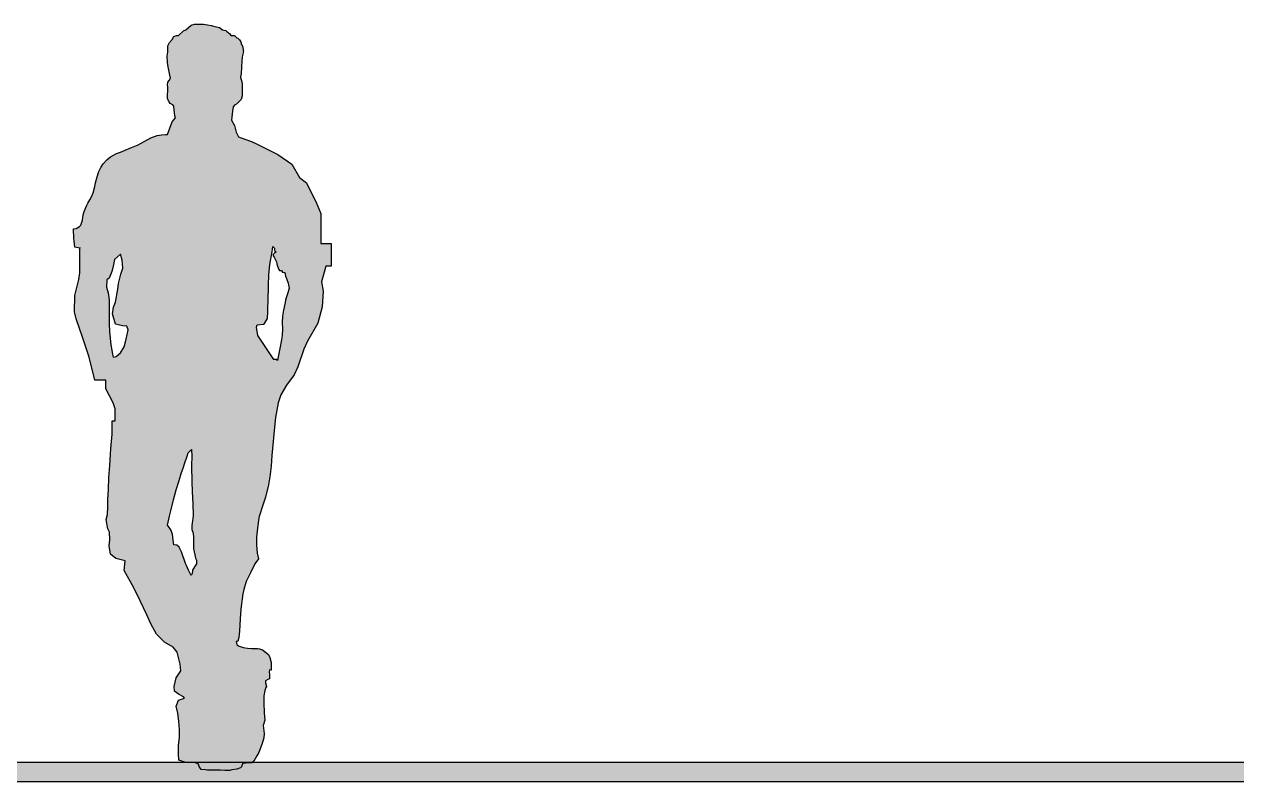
# Model space of a CAD drawing. Header units: millimetres. Extents: x 194362 to 347421, y -189721 to -131700.
# Drawn here: x 263719 to 266822, y -144397 to -142458 of the extents above; entities that cross this region are included whole.
import ezdxf

# ---------------------------------------------------------------- set-up
doc = ezdxf.new("R2010")
doc.units = ezdxf.units.MM

# ---------------------------------------------------------------- blocks, each defined once
blk = doc.blocks.new('mib7')
h = blk.add_hatch(color=256)
h.paths.add_polyline_path([(87.42, 41.11), (86.66, 42.46), (86.79, 44.06), (86.87, 44.82), (87.04, 45.92), (87.51, 46.46), (87.93, 46.63), (88.73, 47.39), (89.11, 47.81), (89.4, 48.74), (89.4, 49.5), (89.4, 50.72), (89.36, 51.69), (89.28, 52.32), (89.11, 52.87), (88.96, 53.44), (89.1, 54.54), (89.23, 55.92), (89.23, 56.33), (89.37, 58.67), (89.7, 60.04), (89.61, 60.25), (89.61, 60.51), (89.74, 60.59), (89.57, 60.88), (89.49, 61.14), (89.66, 61.22), (89.4, 61.52), (89.4, 61.77), (89.28, 61.77), (89.11, 61.98), (89.11, 62.32), (89.02, 62.57), (88.85, 62.78), (88.73, 63.08), (88.56, 63.25), (88.31, 63.46), (88.01, 63.58), (87.76, 63.79), (87.63, 63.96), (87.51, 64.13), (87.38, 64.13), (87.16, 64.13), (86.75, 64.17), (86.46, 64.17), (86.21, 64.6), (85.4, 65.31), (85.19, 65.48), (84.81, 65.52), (84.31, 65.61), (83.57, 66.23), (82.37, 66.45), (81.44, 66.7), (80.47, 66.91), (79.5, 67.04), (77.69, 67.04), (77.18, 67.04), (76.34, 66.79), (75.66, 66.2), (74.95, 65.65), (74.36, 65.35), (73.1, 64.13), (72.59, 64.13), (71.91, 63.88), (71.45, 63.12), (70.82, 62.36), (70.39, 61.52), (70.35, 60.84), (70.35, 59.91), (70.18, 58.86), (70.27, 57.34), (70.39, 56.54), (70.86, 54.01), (71.03, 53.21), (70.73, 52.66), (70.35, 52.24), (70.31, 51.57), (70.35, 51.02), (70.35, 49.92), (70.23, 49.08), (70.23, 48.23), (70.39, 47.77), (70.69, 47.22), (70.99, 46.76), (71.62, 46.46), (71.91, 46.09), (72, 45.07), (72.04, 44.44), (72.17, 43.6), (72.29, 43.13), (71.49, 42.08), (70.27, 38.79), (69.76, 38.79), (68.83, 38.75), (67.65, 38.54), (65.97, 37.99), (64.32, 37.02), (62.72, 36.22), (61.03, 35.46), (59.47, 34.83), (58.21, 34.32), (57.23, 33.92), (55.68, 33.1), (54.71, 32.34), (53.78, 31.28), (53.19, 30.4), (52.73, 29.34), (52.56, 28.84), (52.09, 27.36), (51.84, 26.43), (51.63, 25.51), (51.21, 23.91), (50.79, 22.85), (50.37, 22.13), (49.86, 21.25), (49.61, 20.74), (48.97, 19.1), (48.72, 18.26), (48.47, 16.91), (48.09, 15.6), (47.71, 15.26), (46.91, 14.8), (46.23, 14.67), (46.28, 12.18), (46.36, 11.55), (46.57, 10.03), (47.79, 9.72), (47.79, 8.55), (47.79, 6.03), (47.84, 3.45), (47.54, 1.73), (46.53, -2.36), (46.49, -6.54), (46.87, -8.39), (48.51, -13.07), (49.61, -16.36), (50.18, -18.15), (51.7, -24.07), (54.46, -24.07), (54.46, -26.23), (56.4, -29.81), (56.85, -31.37), (56.85, -32.66), (56.85, -34.49), (56.14, -34.49), (56.14, -37.87), (55.76, -41.66), (55.68, -43.01), (55.47, -45.92), (55.26, -49), (55.13, -51.99), (55, -54.57), (54.96, -56.51), (54.92, -58.45), (54.58, -59.75), (55, -62.07), (55.43, -62.91), (55.55, -64.9), (55.3, -66.41), (55.68, -68.56), (57.03, -69.66), (59.43, -70.29), (59.22, -72.74), (61.62, -77.21), (63.31, -80.5), (64.95, -84.08), (66.01, -86.44), (67.44, -89.02), (69.51, -91.08), (71.7, -92.35), (72.76, -93.7), (73.51, -96.73), (73.68, -98.46), (72.5, -100.27), (71.95, -102.42), (72.04, -103.65), (73.09, -104.41), (74.4, -105.12), (74.61, -105.46), (73.09, -105.92), (72.5, -107.48), (72.88, -109.26), (73.14, -111.41), (73.3, -113.47), (73.3, -115.45), (73.09, -117.52), (73.05, -119.75), (73.18, -121.31), (74.74, -121.82), (75.5, -121.86), (76.76, -121.86), (77.44, -121.99), (78.2, -122.37), (78.41, -122.92), (78.91, -123.68), (80.01, -123.8), (80.39, -123.84), (81.7, -123.89), (82.66, -123.89), (83.8, -123.89), (84.94, -123.93), (86.25, -123.97), (86.71, -123.8), (88.06, -123.63), (88.95, -123.25), (89.24, -123.04), (89.48, -122.12), (91.18, -121.99), (91.86, -121.99), (92.4, -121.52), (93.12, -120.18), (93.63, -119.33), (94.47, -117.01), (94.89, -115.62), (95.02, -114.44), (94.72, -112.42), (95.19, -111.07), (95.02, -109.21), (94.98, -108.58), (94.89, -107.27), (94.93, -104.87), (95.19, -103.44), (95.44, -102.72), (95.57, -102.42), (95.36, -101.5), (95.36, -101.03), (95.99, -100.65), (96.37, -100.48), (96.37, -99.22), (96.32, -98.88), (96.37, -98.21), (96.79, -98.29), (96.83, -97.74), (96.83, -97.03), (96.79, -96.27), (96.49, -95), (96.16, -94.29), (95.36, -93.65), (94.6, -93.06), (93.8, -92.77), (93.33, -92.73), (92.66, -92.73), (91.81, -92.73), (90.72, -92.6), (89.66, -92.43), (88.52, -92.06), (87.98, -91.67), (87.81, -90.91), (88.02, -90.91), (88.31, -90.83), (88.57, -89.9), (88.65, -89.02), (88.69, -88.26), (88.86, -85.14), (89.03, -82.65), (89.2, -81.34), (89.37, -80.03), (89.54, -78.77), (89.79, -77.59), (90.38, -75.56), (91.52, -73.37), (92.61, -71.09), (93.58, -69.79), (93.25, -68.31), (93.04, -66.2), (93.08, -64.26), (93.2, -62.66), (93.58, -59.92), (93.75, -58.95), (94.68, -56.04), (95.36, -54.02), (96.11, -50.81), (96.45, -48.75), (96.79, -46.05), (97, -43.31), (97.34, -39.72), (97.59, -36.94), (97.93, -33.57), (98.56, -29.86), (99.24, -27.83), (100.75, -25.34), (102.69, -22.69), (103.62, -20.62), (105.14, -16.15), (106.15, -14.09), (108.72, -9.45), (109.9, -5.27), (110.11, -1.27), (109.69, 1.09), (110.78, 5.11), (112.16, 5.11), (112.16, 6.49), (112.16, 7.86), (112.16, 9.23), (112.16, 10.95), (109.52, 10.95), (109.52, 14.73), (109.52, 18.64), (108.22, 21.67), (107.41, 23.31), (105.85, 26.43), (104.04, 27.83), (102.1, 31.2), (98.48, 33.73), (93.08, 36.43), (91.76, 37.06), (90.08, 37.65), (88.43, 38.24), (87.88, 39.46)])
h.paths.add_polyline_path([(97.25, 10.12), (97.69, 9.7), (97.69, 9.13), (98.05, 8.77), (97.97, 8.72), (97.72, 8.56), (97.51, 8.35), (97.34, 8.09), (97.34, 7.76), (97.59, 7.42), (97.93, 6.74), (98.14, 6.2), (98.26, 5.69), (98.39, 5.14), (98.81, 4.3), (98.98, 4.05), (99.45, 4.05), (99.7, 3.62), (100.12, 3.5), (100.33, 3.5), (100.5, 2.61), (100.75, 1.94), (101.13, 0.8), (101.43, -0.51), (101.09, -1.69), (100.67, -3), (100.5, -3.54), (100.37, -4.14), (99.95, -6.16), (99.74, -7.68), (99.66, -9.28), (99.7, -10.97), (99.61, -12.61), (99.4, -14.13), (99.15, -15.52), (98.77, -17.21), (98.44, -18.99), (98.26, -18.77), (97.46, -18.73), (93.42, -12.65), (93.04, -10.46), (93.25, -9.91), (94.81, -9.74), (95.1, -9.53), (95.86, -8.23), (95.99, -6.45), (96.07, -2.87), (96.11, -0.8), (96.16, 0.21), (96.24, 2.91), (96.49, 5.56), (97.04, 8.81)], flags=16)
h.paths.add_polyline_path([(58.21, 8.22), (58.63, 6.7), (58.8, 4.63), (58.29, 3.07), (57.74, 0.71), (57.58, -0.72), (56.99, -4.09), (56.48, -5.36), (56.18, -7.04), (56.99, -9.7), (58.72, -10.16), (59.9, -10.25), (60.23, -11.18), (60.02, -12.06), (59.64, -13.92), (59.18, -15.56), (58.25, -17.04), (57.11, -18.01), (56.35, -18.18), (56.1, -16.95), (56.02, -16.36), (55.8, -14.97), (55.59, -13.37), (55.43, -11.56), (55.3, -9.66), (55.3, -7.8), (55.34, -6.12), (55.34, -3.5), (55.05, -1.73), (54.67, -0.21), (54.71, 1.6), (55.3, 2.06), (56.02, 3.75), (56.27, 4.72), (56.73, 6.87)], flags=16)
h.paths.add_polyline_path([(76.38, -41.79), (76.47, -43.6), (76.42, -45.84), (76.51, -50.35), (76.68, -54.35), (76.72, -55.58), (76.8, -58.74), (76.59, -60.68), (76.47, -61.23), (76.51, -62.24), (76.8, -63.21), (76.93, -64.35), (76.93, -66.2), (76.93, -67.09), (77.44, -69.58), (77.69, -70.08), (77.73, -71.05), (77.14, -71.81), (76.68, -72.7), (76.59, -73.5), (76.3, -74.05), (75.66, -72.65), (75.12, -71.52), (74.86, -70.93), (73.89, -68.02), (73.22, -66.75), (72.67, -66.29), (71.91, -66.16), (71.74, -64.98), (71.58, -63.46), (71.15, -62.37), (70.52, -61.48), (70.27, -61.14), (70.82, -58.87), (71.15, -57.47), (71.79, -54.65), (72.46, -52.12), (73.22, -49.72), (73.89, -47.65), (74.27, -46.55), (74.65, -45.5), (75.33, -43.52), (75.58, -42.68)], flags=16)
for points in [[(93.08, 36.43), (98.48, 33.73), (102.1, 31.2), (104.04, 27.83), (105.85, 26.43), (107.41, 23.31), (108.22, 21.67), (109.52, 18.64), (109.52, 14.73), (109.52, 10.95), (112.16, 10.95), (112.16, 9.23), (112.16, 7.86), (112.16, 6.49), (112.16, 5.11), (110.78, 5.11), (109.69, 1.09), (110.11, -1.27), (109.9, -5.27), (108.72, -9.45), (106.15, -14.09), (105.14, -16.15), (103.62, -20.62), (102.69, -22.69), (100.75, -25.34), (99.24, -27.83), (98.56, -29.86), (97.93, -33.57), (97.59, -36.94), (97.34, -39.72), (97, -43.31), (96.79, -46.05), (96.45, -48.75), (96.11, -50.81), (95.36, -54.02), (94.68, -56.04), (93.75, -58.95), (93.58, -59.92), (93.2, -62.66), (93.08, -64.26), (93.04, -66.2), (93.25, -68.31), (93.58, -69.79), (92.61, -71.09), (91.52, -73.37), (90.38, -75.56), (89.79, -77.59), (89.54, -78.77), (89.37, -80.03), (89.2, -81.34), (89.03, -82.65), (88.86, -85.14), (88.69, -88.26), (88.65, -89.02), (88.57, -89.9), (88.31, -90.83), (88.02, -90.91), (87.81, -90.91), (87.98, -91.67), (88.44, -92.01), (88.61, -92.09), (89.66, -92.43), (90.72, -92.6), (91.81, -92.73), (92.66, -92.73), (93.33, -92.73), (93.8, -92.77), (94.6, -93.06), (95.36, -93.65), (96.16, -94.29), (96.49, -95), (96.79, -96.27), (96.83, -97.03), (96.83, -97.74), (96.79, -98.29), (96.37, -98.21), (96.32, -98.88), (96.37, -99.22), (96.37, -100.48), (95.99, -100.65), (95.36, -101.03), (95.36, -101.5), (95.57, -102.42), (95.44, -102.72), (95.19, -103.44), (94.93, -104.87), (94.89, -107.27), (94.98, -108.58), (95.02, -109.21), (95.19, -111.07), (94.72, -112.42), (95.02, -114.44), (94.89, -115.62), (94.47, -117.01), (93.63, -119.33), (93.12, -120.18), (92.4, -121.52), (91.86, -121.99), (91.18, -121.99), (89.49, -122.12), (89.45, -122.24), (89.24, -123.04), (88.95, -123.25), (88.06, -123.63), (86.71, -123.8), (86.25, -123.97), (84.94, -123.93), (83.8, -123.89), (82.66, -123.89), (81.7, -123.89), (80.39, -123.84), (80.01, -123.8), (78.91, -123.68), (78.41, -122.92), (78.2, -122.37), (77.44, -121.99), (76.76, -121.86), (75.5, -121.86), (74.74, -121.82), (74.74, -121.82), (73.18, -121.31), (73.05, -119.75), (73.09, -117.52), (73.3, -115.45), (73.3, -113.47), (73.14, -111.41), (72.88, -109.26), (72.5, -107.48), (73.09, -105.92), (74.61, -105.46), (74.4, -105.12), (73.09, -104.41), (72.04, -103.65), (71.95, -102.42), (72.5, -100.27), (73.68, -98.46), (73.51, -96.73), (72.76, -93.7), (71.7, -92.35), (69.51, -91.08), (67.44, -89.02), (66.01, -86.44), (64.95, -84.08), (63.31, -80.5), (61.62, -77.21), (59.22, -72.74), (59.43, -70.29), (57.03, -69.66), (55.68, -68.56), (55.3, -66.41), (55.55, -64.9), (55.43, -62.91), (55, -62.07), (54.58, -59.75), (54.92, -58.45), (54.96, -56.51), (55, -54.57), (55.13, -51.99), (55.26, -49), (55.47, -45.92), (55.68, -43.01), (55.76, -41.66), (56.14, -37.87), (56.14, -34.49), (56.85, -34.49), (56.85, -32.66), (56.85, -31.37), (56.4, -29.81), (54.46, -26.23), (54.46, -24.07), (51.7, -24.07), (50.18, -18.15), (49.61, -16.36), (48.51, -13.07), (46.87, -8.39), (46.49, -6.54), (46.53, -2.36), (47.54, 1.73), (47.84, 3.45), (47.79, 6.03), (47.79, 8.55), (47.79, 9.92), (47.79, 9.72), (46.57, 10.03), (46.36, 11.55), (46.28, 12.18), (46.23, 14.67), (46.91, 14.8), (47.71, 15.26), (48.09, 15.6), (48.47, 16.91), (48.72, 18.26), (48.97, 19.1), (49.61, 20.74), (49.86, 21.25), (50.37, 22.13), (50.79, 22.85), (51.21, 23.91), (51.63, 25.51), (51.84, 26.43), (52.09, 27.36), (52.56, 28.84), (52.73, 29.34), (53.19, 30.4), (53.78, 31.28), (54.71, 32.34), (55.68, 33.1), (57.23, 33.92), (58.21, 34.32), (59.47, 34.83), (61.03, 35.46), (62.72, 36.22), (64.32, 37.02), (65.97, 37.99), (67.65, 38.54), (68.83, 38.75), (69.76, 38.79), (70.27, 38.79), (70.27, 38.79), (71.49, 42.08), (72.29, 43.13), (72.17, 43.6), (72.04, 44.44), (72, 45.07), (71.91, 46.09), (71.62, 46.46), (70.99, 46.76), (70.69, 47.22), (70.39, 47.77), (70.23, 48.23), (70.23, 49.08), (70.35, 49.92), (70.35, 51.02), (70.31, 51.57), (70.35, 52.24), (70.73, 52.66), (71.03, 53.21), (70.86, 54.01), (70.39, 56.54), (70.27, 57.34), (70.18, 58.86), (70.35, 59.91), (70.35, 60.84), (70.39, 61.52), (70.82, 62.36), (71.45, 63.12), (71.91, 63.88), (72.59, 64.13), (73.1, 64.13), (74.36, 65.35), (74.95, 65.65), (75.66, 66.2), (76.34, 66.79), (77.18, 67.04), (77.69, 67.04), (79.5, 67.04), (80.47, 66.91), (81.44, 66.7), (82.37, 66.45), (83.57, 66.23), (84.31, 65.61), (84.81, 65.52), (85.19, 65.48), (85.4, 65.31), (86.21, 64.6), (86.46, 64.17), (86.75, 64.17), (87.16, 64.13), (87.38, 64.13), (87.51, 64.13), (87.51, 64.13), (87.63, 63.96), (87.76, 63.79), (88.01, 63.58), (88.31, 63.46), (88.31, 63.46), (88.56, 63.25), (88.73, 63.08), (88.85, 62.78), (89.02, 62.57), (89.11, 62.32), (89.11, 62.32), (89.11, 61.98), (89.28, 61.77), (89.4, 61.77), (89.4, 61.52), (89.66, 61.22), (89.49, 61.14), (89.57, 60.88), (89.74, 60.59), (89.61, 60.51), (89.61, 60.25), (89.7, 60.04), (89.37, 58.67), (89.23, 56.33), (89.23, 56.33), (89.23, 55.92), (89.1, 54.54), (88.96, 53.44), (88.96, 53.44), (89.11, 52.87), (89.28, 52.32), (89.36, 51.69), (89.4, 50.72), (89.4, 49.5), (89.4, 48.74), (89.11, 47.81), (88.73, 47.39), (87.93, 46.63), (87.51, 46.46), (87.04, 45.92), (86.87, 44.82), (86.79, 44.06), (86.66, 42.46), (87.42, 41.11), (87.88, 39.46), (88.43, 38.24), (90.08, 37.65), (91.76, 37.06)], [(97.25, 10.12), (97.69, 9.7), (97.69, 9.13), (98.05, 8.77), (97.97, 8.72), (97.72, 8.56), (97.46, 8.3), (97.42, 8.22), (97.34, 8.09), (97.34, 7.76), (97.59, 7.42), (97.93, 6.74), (98.14, 6.2), (98.26, 5.69), (98.39, 5.14), (98.81, 4.3), (98.98, 4.05), (99.45, 4.05), (99.7, 3.62), (100.12, 3.5), (100.33, 3.5), (100.5, 2.61), (100.75, 1.94), (101.13, 0.8), (101.43, -0.51), (101.09, -1.69), (100.67, -3), (100.5, -3.54), (100.37, -4.14), (99.95, -6.16), (99.74, -7.68), (99.66, -9.28), (99.7, -10.97), (99.61, -12.61), (99.4, -14.13), (99.15, -15.52), (98.77, -17.21), (98.44, -18.99), (98.26, -18.77), (97.46, -18.73), (97.46, -18.73), (97.46, -18.73), (93.42, -12.65), (93.04, -10.46), (93.25, -9.91), (94.81, -9.74), (95.1, -9.53), (95.86, -8.23), (95.99, -6.45), (96.07, -2.87), (96.11, -0.8), (96.16, 0.21), (96.24, 2.91), (96.49, 5.56), (97.04, 8.81)], [(57.11, -18.01), (58.25, -17.04), (59.18, -15.56), (59.64, -13.92), (60.02, -12.06), (60.23, -11.18), (59.9, -10.25), (58.72, -10.16), (56.99, -9.7), (56.18, -7.04), (56.48, -5.36), (56.99, -4.09), (57.58, -0.72), (57.74, 0.71), (58.29, 3.07), (58.8, 4.63), (58.63, 6.7), (58.21, 8.22), (56.73, 6.87), (56.27, 4.72), (56.02, 3.75), (55.3, 2.06), (54.71, 1.6), (54.67, -0.21), (55.05, -1.73), (55.34, -3.5), (55.34, -6.12), (55.3, -7.8), (55.3, -9.66), (55.43, -11.56), (55.59, -13.37), (55.8, -14.97), (56.02, -16.36), (56.1, -16.95), (56.35, -18.18)], [(76.38, -41.79), (76.47, -43.6), (76.42, -45.84), (76.51, -50.35), (76.68, -54.35), (76.72, -55.58), (76.8, -58.74), (76.59, -60.68), (76.47, -61.23), (76.51, -62.24), (76.8, -63.21), (76.93, -64.35), (76.93, -66.2), (76.93, -67.09), (77.44, -69.58), (77.69, -70.08), (77.73, -71.05), (77.14, -71.81), (76.68, -72.7), (76.59, -73.5), (76.3, -74.05), (75.66, -72.65), (75.12, -71.52), (74.86, -70.93), (73.89, -68.02), (73.89, -68.02), (73.22, -66.75), (72.67, -66.29), (71.91, -66.16), (71.74, -64.98), (71.58, -63.46), (71.15, -62.37), (70.52, -61.48), (70.27, -61.14), (70.82, -58.87), (71.15, -57.47), (71.79, -54.65), (72.46, -52.12), (73.22, -49.72), (73.89, -47.65), (74.27, -46.55), (74.65, -45.5), (75.33, -43.52), (75.58, -42.68)]]:
    blk.add_lwpolyline(points, close=True)

msp = doc.modelspace()

# ---------------------------------------------------------------- hatches: boundary and pattern name
h = msp.add_hatch(color=256)
h.dxf.hatch_style = 1
h.paths.add_polyline_path([(251043.03734, -144346.98128), (272043.03734, -144346.98128), (272043.03734, -144396.98128), (251043.03734, -144396.98128)])

# ---------------------------------------------------------------- linework, layer by layer
msp.add_line((251043.03734, -144346.98128), (272043.03734, -144346.98128))
msp.add_lwpolyline([(251043.03734, -144346.98128), (272043.03734, -144346.98128), (272043.03734, -144396.98128), (251043.03734, -144396.98128)], close=True)

# ---------------------------------------------------------------- block references
at = {"ltscale": 100, "xscale": 10, "yscale": 10, "zscale": 10}
msp.add_blockref('mib7', (263382.56775, -143128.70389), dxfattribs=at)

doc.saveas('drawing.dxf')
